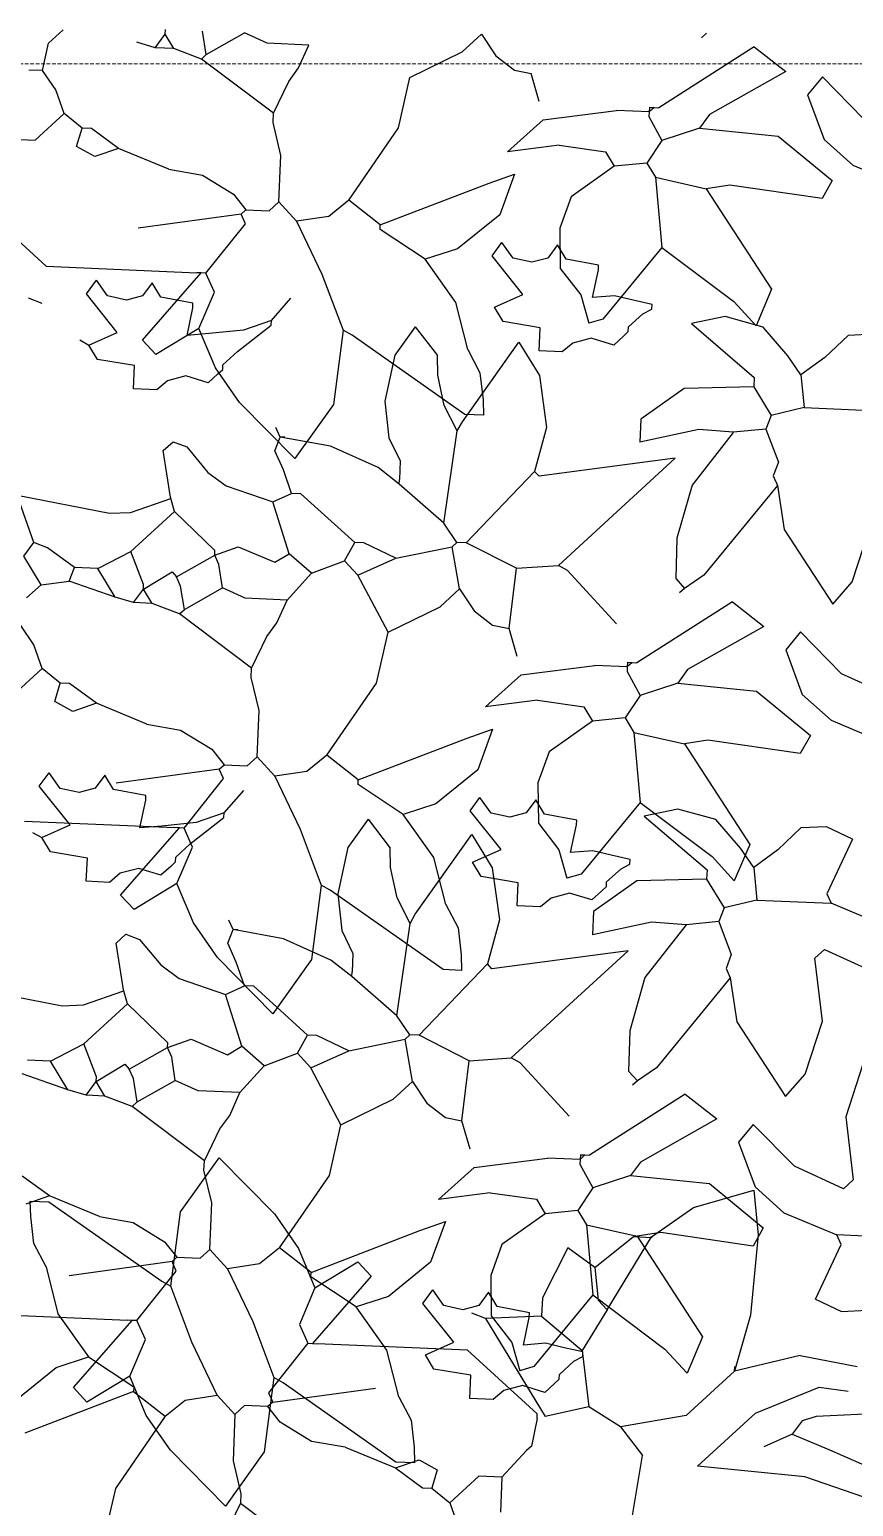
# Model space of a CAD drawing. Header units: inches. Extents: x 2960 to 8891, y 1487 to 4457.
# Drawn here: x 7850.9 to 7907.5, y 3444.9 to 3546.4 of the extents above; entities that cross this region are included whole.
import ezdxf

# ---------------------------------------------------------------- set-up
doc = ezdxf.new("R2010")
doc.units = ezdxf.units.IN
doc.header["$MEASUREMENT"] = 0
doc.linetypes.add('HIDDEN', pattern=[0.375, 0.25, -0.125])
doc.layers.add('A-FLOR-FTPT', color=6, linetype='HIDDEN', lineweight=13)
doc.layers.add('VERDE_siepe', color=96, linetype='Continuous')

msp = doc.modelspace()

# ---------------------------------------------------------------- linework, layer by layer
at = {"layer": 'A-FLOR-FTPT'}
msp.add_line((8103.19, 3544.08), (7807.32, 3544.08), dxfattribs=at)
at = {"layer": 'VERDE_siepe'}
for p, q in [((7852.2, 3545.5), (7853.19, 3546.41)), ((7859.53, 3545.18), (7858.27, 3545.55)), ((7859.53, 3545.18), (7860.21, 3546.11)), ((7860.21, 3546.11), (7860.23, 3546.43)), ((7860.81, 3545.12), (7860.21, 3546.11)), ((7863.03, 3544.71), (7862.78, 3546.32)), ((7863.03, 3544.71), (7865.65, 3546.19)), ((7867.22, 3545.48), (7865.65, 3546.19)), ((7880.62, 3544.9), (7881.95, 3546.12)), ((7881.95, 3546.12), (7882.94, 3544.61)), ((7897.4, 3546.17), (7897.07, 3545.86)), ((7851.79, 3543.6), (7852.2, 3545.5)), ((7860.81, 3545.12), (7859.53, 3545.18)), ((7862.7, 3544.4), (7860.81, 3545.12)), ((7862.7, 3544.4), (7863.03, 3544.71)), ((7870.09, 3545.36), (7867.22, 3545.48)), ((7869.38, 3543.79), (7870.09, 3545.36)), ((7877.02, 3543.14), (7880.62, 3544.9)), ((7882.94, 3544.61), (7884.22, 3543.64)), ((7900.69, 3545.24), (7894.12, 3541.05)), ((7900.69, 3545.24), (7902.86, 3543.55)), ((7851.79, 3543.6), (7850.84, 3543.64)), ((7852.7, 3542.28), (7851.79, 3543.6)), ((7867.65, 3540.67), (7862.7, 3544.4)), ((7868.7, 3542.86), (7869.38, 3543.79)), ((7884.22, 3543.64), (7885.35, 3543.41)), ((7902.86, 3543.55), (7897.61, 3540.58)), ((7867.65, 3540.67), (7868.7, 3542.86)), ((7876.23, 3539.66), (7877.02, 3543.14)), ((7885.9, 3541.47), (7885.35, 3543.41)), ((7905.37, 3543.17), (7904.35, 3541.94)), ((7908.19, 3540.29), (7905.37, 3543.17)), ((7853.26, 3540.66), (7852.7, 3542.28)), ((7904.35, 3541.94), (7905.49, 3538.87)), ((7851.27, 3538.83), (7853.26, 3540.66)), ((7854.5, 3539.65), (7853.26, 3540.66)), ((7867.62, 3540.03), (7867.65, 3540.67)), ((7886.18, 3540.21), (7891.23, 3540.86)), ((7893.47, 3540.76), (7891.23, 3540.86)), ((7893.47, 3540.76), (7893.45, 3540.44)), ((7893.45, 3540.44), (7894.34, 3538.8)), ((7893.48, 3541.08), (7893.47, 3540.76)), ((7893.8, 3541.07), (7893.47, 3540.76)), ((7893.48, 3541.08), (7893.8, 3541.07)), ((7893.8, 3541.07), (7894.12, 3541.05)), ((7897.61, 3540.58), (7896.93, 3539.65)), ((7854.12, 3538.38), (7854.5, 3539.65)), ((7855.14, 3539.62), (7854.5, 3539.65)), ((7856.99, 3538.26), (7855.14, 3539.62)), ((7868.16, 3537.77), (7867.62, 3540.03)), ((7872.82, 3534.69), (7876.23, 3539.66)), ((7883.74, 3538.01), (7886.18, 3540.21)), ((7896.93, 3539.65), (7894.34, 3538.8)), ((7896.93, 3539.65), (7902.34, 3539.09)), ((7849.67, 3538.9), (7851.27, 3538.83)), ((7887.29, 3538.47), (7883.74, 3538.01)), ((7887.29, 3538.47), (7890.47, 3538.01)), ((7894.34, 3538.8), (7893.31, 3537.25)), ((7902.34, 3539.09), (7906.05, 3536.06)), ((7905.49, 3538.87), (7907.46, 3537.1)), ((7855.37, 3537.69), (7854.12, 3538.38)), ((7856.99, 3538.26), (7855.37, 3537.69)), ((7860.45, 3536.83), (7856.99, 3538.26)), ((7868.02, 3534.58), (7868.16, 3537.77)), ((7890.47, 3538.01), (7891.07, 3537.03)), ((7860.45, 3536.83), (7862.77, 3536.42)), ((7862.77, 3536.42), (7864.91, 3535.1)), ((7882.46, 3535.87), (7884.22, 3536.49)), ((7884.22, 3536.49), (7883.2, 3533.69)), ((7891.07, 3537.03), (7888.1, 3534.92)), ((7893.31, 3537.25), (7891.07, 3537.03)), ((7893.31, 3537.25), (7893.91, 3536.27)), ((7907.46, 3537.1), (7911.11, 3535.57)), ((7874.98, 3533), (7882.46, 3535.87)), ((7893.91, 3536.27), (7897.39, 3535.48)), ((7893.91, 3536.27), (7894.34, 3531.45)), ((7899, 3535.72), (7897.39, 3535.48)), ((7897.39, 3535.48), (7901.88, 3528.57)), ((7905.35, 3534.81), (7899, 3535.72)), ((7906.05, 3536.06), (7905.35, 3534.81)), ((7847.24, 3534.53), (7852.04, 3530.16)), ((7864.91, 3535.1), (7865.76, 3534.04)), ((7867.35, 3533.97), (7868.02, 3534.58)), ((7869.24, 3533.25), (7868.02, 3534.58)), ((7872.82, 3534.69), (7871.45, 3533.58)), ((7874.98, 3533), (7872.82, 3534.69)), ((7888.1, 3534.92), (7887.32, 3532.78)), ((7865.43, 3533.74), (7858.35, 3532.77)), ((7865.43, 3533.74), (7865.76, 3534.04)), ((7865.72, 3533.08), (7865.43, 3533.74)), ((7865.76, 3534.04), (7867.35, 3533.97)), ((7871.45, 3533.58), (7869.24, 3533.25)), ((7883.2, 3533.69), (7880.3, 3531.35)), ((7863.01, 3529.69), (7865.72, 3533.08)), ((7869.24, 3533.25), (7870.98, 3529.61)), ((7874.97, 3532.68), (7874.98, 3533)), ((7878.08, 3530.63), (7874.97, 3532.68)), ((7887.32, 3532.78), (7887.35, 3530.01)), ((7880.3, 3531.35), (7878.08, 3530.63)), ((7882.67, 3530.86), (7883.35, 3531.79)), ((7884.11, 3530.71), (7883.35, 3531.79)), ((7887.17, 3531.62), (7886.51, 3530.72)), ((7887.77, 3530.64), (7887.17, 3531.62)), ((7894.34, 3531.45), (7890.29, 3526.52)), ((7894.34, 3531.45), (7899.29, 3527.72)), ((7880.18, 3527.66), (7878.08, 3530.63)), ((7884.79, 3528.21), (7882.67, 3530.86)), ((7885.41, 3530.43), (7884.11, 3530.71)), ((7886.51, 3530.72), (7885.41, 3530.43)), ((7889.99, 3530.22), (7887.77, 3530.64)), ((7852.04, 3530.16), (7862.38, 3529.71)), ((7858.66, 3525.08), (7862.69, 3529.7)), ((7862.69, 3529.7), (7862.38, 3529.71)), ((7863.01, 3529.69), (7862.69, 3529.7)), ((7863.6, 3528.38), (7863.01, 3529.69)), ((7870.98, 3529.61), (7872.43, 3525.76)), ((7887.35, 3530.01), (7888.76, 3528.18)), ((7889.57, 3528), (7889.98, 3529.9)), ((7889.98, 3529.9), (7889.99, 3530.22)), ((7854.8, 3528.26), (7855.48, 3529.19)), ((7856.92, 3525.61), (7854.8, 3528.26)), ((7856.24, 3528.11), (7855.48, 3529.19)), ((7859.31, 3529.02), (7858.64, 3528.12)), ((7859.9, 3528.04), (7859.31, 3529.02)), ((7862.53, 3525.87), (7863.6, 3528.38)), ((7901.88, 3528.57), (7900.82, 3526.06)), ((7850.79, 3527.98), (7851.74, 3527.62)), ((7857.54, 3527.83), (7856.24, 3528.11)), ((7858.64, 3528.12), (7857.54, 3527.83)), ((7862.12, 3527.62), (7859.9, 3528.04)), ((7861.71, 3525.4), (7862.11, 3527.3)), ((7862.11, 3527.3), (7862.12, 3527.62)), ((7867.51, 3526.43), (7868.85, 3527.97)), ((7881, 3524.43), (7880.18, 3527.66)), ((7882.83, 3527.34), (7884.79, 3528.21)), ((7883.43, 3526.35), (7882.83, 3527.34)), ((7888.76, 3528.18), (7889.32, 3526.24)), ((7891.09, 3528.12), (7889.57, 3528)), ((7892.36, 3527.82), (7891.09, 3528.12)), ((7893.66, 3527.53), (7892.36, 3527.82)), ((7893.64, 3527.21), (7893.66, 3527.53)), ((7899.29, 3527.72), (7900.82, 3526.06)), ((7867.51, 3526.43), (7865.59, 3525.76)), ((7867.49, 3526.11), (7867.51, 3526.43)), ((7885.97, 3525.92), (7883.43, 3526.35)), ((7890.29, 3526.52), (7889.32, 3526.24)), ((7892.04, 3525.98), (7893.04, 3526.89)), ((7893.04, 3526.89), (7893.64, 3527.21)), ((7898.68, 3526.69), (7896.37, 3526.21)), ((7901.29, 3525.96), (7898.68, 3526.69)), ((7854.97, 3524.74), (7856.92, 3525.61)), ((7862.53, 3525.87), (7859.57, 3524.08)), ((7863.23, 3525.52), (7861.71, 3525.4)), ((7863.66, 3523.16), (7862.53, 3525.87)), ((7865.59, 3525.76), (7863.23, 3525.52)), ((7865.17, 3524.29), (7867.49, 3526.11)), ((7872.43, 3525.76), (7871.77, 3520.65)), ((7873.05, 3525.41), (7872.43, 3525.76)), ((7880.81, 3519.96), (7873.05, 3525.41)), ((7877.39, 3526), (7875.99, 3524.05)), ((7877.39, 3526), (7878.91, 3524.01)), ((7885.9, 3524.33), (7885.97, 3525.92)), ((7889.49, 3525.22), (7888.22, 3524.87)), ((7891.03, 3524.74), (7889.49, 3525.22)), ((7891.7, 3525.35), (7891.03, 3524.74)), ((7891.7, 3525.35), (7892.03, 3525.66)), ((7892.03, 3525.66), (7892.04, 3525.98)), ((7896.37, 3526.21), (7900.68, 3522.51)), ((7902.99, 3524), (7901.29, 3525.96)), ((7907.13, 3525.4), (7905.54, 3523.89)), ((7908.9, 3525.48), (7907.13, 3525.4)), ((7854.34, 3525.09), (7854.97, 3524.74)), ((7855.56, 3523.75), (7854.97, 3524.74)), ((7859.57, 3524.08), (7858.66, 3525.08)), ((7864.18, 3523.38), (7865.17, 3524.29)), ((7880.63, 3519.46), (7884.52, 3524.94)), ((7881, 3524.43), (7881.84, 3522.83)), ((7884.52, 3524.94), (7885.92, 3522.64)), ((7887.49, 3524.26), (7885.9, 3524.33)), ((7888.22, 3524.87), (7887.49, 3524.26)), ((7858.1, 3523.32), (7855.56, 3523.75)), ((7858.03, 3521.73), (7858.1, 3523.32)), ((7864.16, 3523.06), (7864.18, 3523.38)), ((7875.99, 3524.05), (7875.31, 3520.88)), ((7878.94, 3522.66), (7878.91, 3524.01)), ((7903.89, 3522.69), (7902.99, 3524)), ((7905.54, 3523.89), (7903.89, 3522.69)), ((7860.36, 3522.27), (7859.63, 3521.66)), ((7861.63, 3522.62), (7860.36, 3522.27)), ((7863.16, 3522.14), (7861.63, 3522.62)), ((7863.83, 3522.75), (7863.16, 3522.14)), ((7865.31, 3520.78), (7863.66, 3523.16)), ((7863.83, 3522.75), (7864.16, 3523.06)), ((7879.39, 3520.58), (7878.94, 3522.66)), ((7881.84, 3522.83), (7882.05, 3520.97)), ((7885.92, 3522.64), (7886.42, 3519.08)), ((7900.68, 3522.51), (7900.66, 3521.87)), ((7903.89, 3522.69), (7904.11, 3520.44)), ((7859.63, 3521.66), (7858.03, 3521.73)), ((7895.86, 3521.76), (7892.89, 3519.65)), ((7900.66, 3521.87), (7895.86, 3521.76)), ((7900.66, 3521.87), (7901.85, 3519.9)), ((7869.11, 3516.93), (7865.31, 3520.78)), ((7871.77, 3520.65), (7869.11, 3516.93)), ((7875.31, 3520.88), (7875.58, 3518.35)), ((7880.28, 3518.84), (7879.39, 3520.58)), ((7882.05, 3520.97), (7882.08, 3519.91)), ((7904.11, 3520.44), (7901.85, 3519.9)), ((7904.11, 3520.44), (7909.21, 3520.22)), ((7880.28, 3518.84), (7880.63, 3519.46)), ((7882.08, 3519.91), (7880.81, 3519.96)), ((7892.89, 3519.65), (7892.82, 3518.06)), ((7901.85, 3519.9), (7901.49, 3518.96)), ((7860.08, 3517.48), (7860.75, 3518.09)), ((7860.75, 3518.09), (7861.69, 3517.73)), ((7867.75, 3517.47), (7868.11, 3518.41)), ((7868.11, 3518.41), (7867.82, 3519.06)), ((7868.43, 3518.4), (7868.11, 3518.41)), ((7871.57, 3517.78), (7868.11, 3518.41)), ((7875.58, 3518.35), (7876.35, 3516.77)), ((7879.36, 3512.49), (7880.28, 3518.84)), ((7886.42, 3519.08), (7885.59, 3516.05)), ((7896.87, 3518.93), (7892.82, 3518.06)), ((7899.24, 3518.73), (7896.41, 3515.1)), ((7899.24, 3518.74), (7896.87, 3518.93)), ((7901.49, 3518.96), (7899.24, 3518.74)), ((7901.49, 3518.96), (7902.35, 3516.68)), ((7860.58, 3514.27), (7860.08, 3517.48)), ((7861.69, 3517.73), (7863.14, 3515.97)), ((7868.34, 3516.16), (7867.75, 3517.47)), ((7874.84, 3516.32), (7871.57, 3517.78)), ((7868.9, 3514.54), (7868.34, 3516.16)), ((7876.28, 3515.18), (7874.84, 3516.32)), ((7876.35, 3516.77), (7876.3, 3515.5)), ((7895.26, 3516.95), (7885.9, 3515.72)), ((7887.23, 3509.59), (7895.26, 3516.95)), ((7902.35, 3516.68), (7901.99, 3515.74)), ((7863.14, 3515.97), (7864.41, 3515.06)), ((7864.41, 3515.06), (7867.6, 3513.96)), ((7876.28, 3515.18), (7876.3, 3515.5)), ((7879.36, 3512.49), (7876.28, 3515.18)), ((7880.9, 3511.14), (7885.59, 3516.05)), ((7885.9, 3515.72), (7885.59, 3516.05)), ((7896.41, 3515.1), (7895.37, 3511.46)), ((7902.28, 3515.09), (7897.21, 3508.91)), ((7901.99, 3515.74), (7902.28, 3515.09)), ((7902.28, 3515.09), (7902.73, 3512.06)), ((7850.04, 3514.41), (7856.38, 3513.17)), ((7851.18, 3511.16), (7850.04, 3514.41)), ((7857.83, 3513.23), (7860.6, 3514.19)), ((7860.86, 3513.3), (7860.58, 3514.27)), ((7867.6, 3513.96), (7868.9, 3514.54)), ((7869.54, 3514.51), (7868.9, 3514.54)), ((7873.23, 3511.16), (7869.54, 3514.51)), ((7856.38, 3513.17), (7857.83, 3513.23)), ((7857.86, 3510.55), (7860.86, 3513.3)), ((7863.62, 3510.62), (7860.86, 3513.3)), ((7868.72, 3510.39), (7867.6, 3513.96)), ((7880.26, 3511.17), (7879.36, 3512.49)), ((7902.73, 3512.06), (7906.08, 3506.93)), ((7907.42, 3508.47), (7908.61, 3512.11)), ((7850.5, 3510.23), (7851.18, 3511.16)), ((7852.12, 3510.8), (7851.18, 3511.16)), ((7872.54, 3509.91), (7873.23, 3511.16)), ((7873.87, 3511.13), (7873.23, 3511.16)), ((7876.06, 3510.08), (7873.87, 3511.13)), ((7879.93, 3510.87), (7880.26, 3511.17)), ((7880.9, 3511.14), (7880.26, 3511.17)), ((7884.34, 3509.39), (7880.9, 3511.14)), ((7895.37, 3511.46), (7895.29, 3508.68)), ((7851.69, 3508.26), (7850.5, 3510.23)), ((7853.98, 3509.44), (7852.12, 3510.8)), ((7855.57, 3509.37), (7857.86, 3510.55)), ((7858.72, 3508.27), (7857.86, 3510.55)), ((7860.98, 3508.81), (7863.61, 3510.3)), ((7863.61, 3510.3), (7865.23, 3510.87)), ((7863.61, 3510.3), (7863.62, 3510.62)), ((7863.9, 3509.65), (7863.61, 3510.3)), ((7865.23, 3510.87), (7867.74, 3509.8)), ((7867.74, 3509.8), (7868.72, 3510.39)), ((7870.26, 3509.05), (7868.72, 3510.39)), ((7873.45, 3508.91), (7876.06, 3510.08)), ((7876.06, 3510.08), (7879.93, 3510.87)), ((7880.44, 3507.97), (7879.93, 3510.87)), ((7853.62, 3508.5), (7853.98, 3509.44)), ((7855.57, 3509.37), (7853.98, 3509.44)), ((7856.77, 3507.4), (7855.57, 3509.37)), ((7858.71, 3507.96), (7860.68, 3509.15)), ((7860.68, 3509.15), (7860.98, 3508.81)), ((7864.15, 3508.04), (7863.9, 3509.65)), ((7868.58, 3507.21), (7870.26, 3509.05)), ((7870.26, 3509.05), (7872.54, 3509.91)), ((7873.45, 3508.91), (7872.54, 3509.91)), ((7883.84, 3505.26), (7884.34, 3509.39)), ((7884.34, 3509.39), (7887.23, 3509.59)), ((7887.85, 3509.24), (7887.23, 3509.59)), ((7891.21, 3505.58), (7887.85, 3509.24)), ((7850.69, 3507.35), (7851.69, 3508.26)), ((7851.69, 3508.26), (7853.62, 3508.5)), ((7856.77, 3507.4), (7853.62, 3508.5)), ((7858.03, 3507.03), (7858.71, 3507.96)), ((7858.71, 3507.96), (7858.72, 3508.27)), ((7859.31, 3506.97), (7858.71, 3507.96)), ((7861.27, 3508.16), (7860.98, 3508.81)), ((7861.53, 3506.55), (7861.27, 3508.16)), ((7861.53, 3506.55), (7864.15, 3508.04)), ((7865.71, 3507.33), (7864.15, 3508.04)), ((7875.52, 3504.99), (7873.45, 3508.91)), ((7879.11, 3506.75), (7880.44, 3507.97)), ((7880.44, 3507.97), (7881.43, 3506.46)), ((7895.29, 3508.68), (7895.9, 3508.01)), ((7895.9, 3508.01), (7895.56, 3507.71)), ((7897.21, 3508.91), (7895.9, 3508.01)), ((7906.08, 3506.93), (7907.42, 3508.47)), ((7858.03, 3507.03), (7856.77, 3507.4)), ((7859.31, 3506.97), (7858.03, 3507.03)), ((7861.19, 3506.25), (7859.31, 3506.97)), ((7868.58, 3507.21), (7865.71, 3507.33)), ((7867.88, 3505.64), (7868.58, 3507.21)), ((7899.19, 3507.09), (7892.62, 3502.9)), ((7899.19, 3507.09), (7901.35, 3505.39)), ((7861.19, 3506.25), (7861.53, 3506.55)), ((7866.14, 3502.52), (7861.19, 3506.25)), ((7875.52, 3504.99), (7879.11, 3506.75)), ((7881.43, 3506.46), (7882.71, 3505.48)), ((7851.19, 3504.13), (7850.29, 3505.45)), ((7867.2, 3504.71), (7867.88, 3505.64)), ((7874.73, 3501.5), (7875.52, 3504.99)), ((7882.71, 3505.48), (7883.84, 3505.26)), ((7884.4, 3503.32), (7883.84, 3505.26)), ((7901.35, 3505.39), (7896.11, 3502.43)), ((7903.86, 3505.02), (7902.85, 3503.78)), ((7906.69, 3502.14), (7903.86, 3505.02)), ((7851.76, 3502.5), (7851.19, 3504.13)), ((7866.14, 3502.52), (7867.2, 3504.71)), ((7891.98, 3502.93), (7891.96, 3502.61)), ((7892.3, 3502.91), (7891.96, 3502.61)), ((7891.98, 3502.93), (7892.3, 3502.91)), ((7892.3, 3502.91), (7892.62, 3502.9)), ((7902.85, 3503.78), (7903.98, 3500.72)), ((7849.76, 3500.67), (7851.76, 3502.5)), ((7852.99, 3501.49), (7851.76, 3502.5)), ((7866.12, 3501.88), (7866.14, 3502.52)), ((7866.66, 3499.62), (7866.12, 3501.88)), ((7882.23, 3499.86), (7884.68, 3502.06)), ((7884.68, 3502.06), (7889.73, 3502.7)), ((7891.96, 3502.61), (7889.73, 3502.7)), ((7891.96, 3502.61), (7891.95, 3502.29)), ((7891.95, 3502.29), (7892.84, 3500.65)), ((7896.11, 3502.43), (7895.43, 3501.5)), ((7910.06, 3500.59), (7906.69, 3502.14)), ((7852.62, 3500.23), (7852.99, 3501.49)), ((7853.63, 3501.46), (7852.99, 3501.49)), ((7855.49, 3500.11), (7853.63, 3501.46)), ((7871.32, 3496.54), (7874.73, 3501.5)), ((7895.43, 3501.5), (7892.84, 3500.65)), ((7895.43, 3501.5), (7900.84, 3500.94)), ((7900.84, 3500.94), (7904.54, 3497.9)), ((7853.87, 3499.54), (7852.62, 3500.23)), ((7855.49, 3500.11), (7853.87, 3499.54)), ((7858.94, 3498.68), (7855.49, 3500.11)), ((7885.79, 3500.32), (7882.23, 3499.86)), ((7885.79, 3500.32), (7888.97, 3499.86)), ((7888.97, 3499.86), (7889.56, 3498.88)), ((7892.84, 3500.65), (7891.81, 3499.1)), ((7903.98, 3500.72), (7905.96, 3498.94)), ((7866.52, 3496.43), (7866.66, 3499.62)), ((7889.56, 3498.88), (7886.6, 3496.77)), ((7891.81, 3499.1), (7889.56, 3498.88)), ((7891.81, 3499.1), (7892.41, 3498.11)), ((7905.96, 3498.94), (7909.6, 3497.42)), ((7858.94, 3498.68), (7861.26, 3498.27)), ((7861.26, 3498.27), (7863.41, 3496.95)), ((7880.96, 3497.72), (7882.71, 3498.33)), ((7882.71, 3498.33), (7881.69, 3495.53)), ((7892.41, 3498.11), (7895.89, 3497.32)), ((7892.41, 3498.11), (7892.84, 3493.3)), ((7904.54, 3497.9), (7903.85, 3496.66)), ((7863.41, 3496.95), (7864.26, 3495.89)), ((7873.48, 3494.85), (7880.96, 3497.72)), ((7897.5, 3497.57), (7895.89, 3497.32)), ((7895.89, 3497.32), (7900.38, 3490.41)), ((7903.85, 3496.66), (7897.5, 3497.57)), ((7863.92, 3495.58), (7864.26, 3495.89)), ((7864.26, 3495.89), (7865.85, 3495.82)), ((7865.85, 3495.82), (7866.52, 3496.43)), ((7867.74, 3495.1), (7866.52, 3496.43)), ((7871.32, 3496.54), (7869.95, 3495.43)), ((7873.48, 3494.85), (7871.32, 3496.54)), ((7886.6, 3496.77), (7885.82, 3494.63)), ((7851.56, 3494.41), (7852.24, 3495.33)), ((7853, 3494.26), (7852.24, 3495.33)), ((7856.07, 3495.17), (7855.4, 3494.27)), ((7856.66, 3494.18), (7856.07, 3495.17)), ((7863.92, 3495.58), (7856.85, 3494.61)), ((7861.51, 3491.53), (7864.21, 3494.93)), ((7864.21, 3494.93), (7863.92, 3495.58)), ((7869.95, 3495.43), (7867.74, 3495.1)), ((7867.74, 3495.1), (7869.48, 3491.45)), ((7873.47, 3494.53), (7873.48, 3494.85)), ((7881.69, 3495.53), (7878.8, 3493.2)), ((7853.68, 3491.76), (7851.56, 3494.41)), ((7854.3, 3493.97), (7853, 3494.26)), ((7855.4, 3494.27), (7854.3, 3493.97)), ((7858.88, 3493.77), (7856.66, 3494.18)), ((7858.87, 3493.45), (7858.88, 3493.77)), ((7864.26, 3492.57), (7865.61, 3494.11)), ((7876.57, 3492.47), (7873.47, 3494.53)), ((7885.82, 3494.63), (7885.85, 3491.86)), ((7858.47, 3491.55), (7858.87, 3493.45)), ((7878.8, 3493.2), (7876.57, 3492.47)), ((7881.16, 3492.71), (7881.84, 3493.64)), ((7883.29, 3490.06), (7881.16, 3492.71)), ((7882.61, 3492.56), (7881.84, 3493.64)), ((7885.67, 3493.47), (7885.01, 3492.57)), ((7886.27, 3492.49), (7885.67, 3493.47)), ((7892.84, 3493.3), (7888.79, 3488.36)), ((7892.84, 3493.3), (7897.79, 3489.57)), ((7895.43, 3492.84), (7893.13, 3492.36)), ((7898.04, 3492.11), (7895.43, 3492.84)), ((7850.54, 3492.01), (7860.87, 3491.56)), ((7851.73, 3490.88), (7853.68, 3491.76)), ((7862.34, 3491.91), (7859.99, 3491.66)), ((7861.93, 3490.44), (7864.25, 3492.25)), ((7864.26, 3492.57), (7862.34, 3491.91)), ((7864.25, 3492.25), (7864.26, 3492.57)), ((7874.15, 3492.14), (7872.75, 3490.19)), ((7874.15, 3492.14), (7875.66, 3490.16)), ((7878.68, 3489.51), (7876.57, 3492.47)), ((7883.9, 3492.28), (7882.61, 3492.56)), ((7885.01, 3492.57), (7883.9, 3492.28)), ((7885.85, 3491.86), (7887.26, 3490.03)), ((7888.49, 3492.07), (7886.27, 3492.49)), ((7888.07, 3489.85), (7888.47, 3491.75)), ((7888.47, 3491.75), (7888.49, 3492.07)), ((7893.13, 3492.36), (7897.44, 3488.65)), ((7899.75, 3490.15), (7898.04, 3492.11)), ((7851.1, 3491.23), (7851.73, 3490.88)), ((7852.32, 3489.9), (7851.73, 3490.88)), ((7857.15, 3486.93), (7861.19, 3491.55)), ((7859.99, 3491.66), (7858.47, 3491.55)), ((7861.19, 3491.55), (7860.87, 3491.56)), ((7861.51, 3491.53), (7861.19, 3491.55)), ((7862.09, 3490.23), (7861.51, 3491.53)), ((7869.48, 3491.45), (7870.93, 3487.61)), ((7877.38, 3485.61), (7881.27, 3491.08)), ((7881.27, 3491.08), (7882.68, 3488.79)), ((7903.89, 3491.54), (7902.3, 3490.04)), ((7905.66, 3491.62), (7903.89, 3491.54)), ((7907.44, 3490.77), (7905.66, 3491.62)), ((7907.44, 3490.77), (7905.68, 3487.01)), ((7854.86, 3489.47), (7852.32, 3489.9)), ((7860.94, 3489.52), (7861.93, 3490.44)), ((7861.02, 3487.72), (7862.09, 3490.23)), ((7872.75, 3490.19), (7872.07, 3487.02)), ((7875.7, 3488.81), (7875.66, 3490.16)), ((7881.33, 3489.19), (7883.29, 3490.06)), ((7887.26, 3490.03), (7887.81, 3488.09)), ((7889.59, 3489.97), (7888.07, 3489.85)), ((7890.86, 3489.66), (7889.59, 3489.97)), ((7892.15, 3489.38), (7890.86, 3489.66)), ((7900.38, 3490.41), (7899.31, 3487.9)), ((7900.65, 3488.83), (7899.75, 3490.15)), ((7902.3, 3490.04), (7900.65, 3488.83)), ((7854.79, 3487.87), (7854.86, 3489.47)), ((7858.39, 3488.76), (7857.11, 3488.42)), ((7859.92, 3488.29), (7858.39, 3488.76)), ((7860.59, 3488.9), (7859.92, 3488.29)), ((7860.59, 3488.9), (7860.92, 3489.2)), ((7860.92, 3489.2), (7860.94, 3489.52)), ((7876.15, 3486.73), (7875.7, 3488.81)), ((7879.5, 3486.27), (7878.68, 3489.51)), ((7881.93, 3488.2), (7881.33, 3489.19)), ((7882.68, 3488.79), (7883.18, 3485.22)), ((7890.54, 3487.83), (7891.54, 3488.74)), ((7891.54, 3488.74), (7892.14, 3489.06)), ((7892.14, 3489.06), (7892.15, 3489.38)), ((7897.44, 3488.65), (7897.41, 3488.01)), ((7897.79, 3489.57), (7899.31, 3487.9)), ((7900.65, 3488.83), (7900.87, 3486.58)), ((7856.39, 3487.8), (7854.79, 3487.87)), ((7857.11, 3488.42), (7856.39, 3487.8)), ((7861.02, 3487.72), (7858.07, 3485.93)), ((7862.15, 3485.01), (7861.02, 3487.72)), ((7884.46, 3487.77), (7881.93, 3488.2)), ((7884.39, 3486.18), (7884.46, 3487.77)), ((7888.79, 3488.36), (7887.81, 3488.09)), ((7892.62, 3487.9), (7889.65, 3485.79)), ((7890.53, 3487.51), (7890.54, 3487.83)), ((7897.41, 3488.01), (7892.62, 3487.9)), ((7897.41, 3488.01), (7898.61, 3486.04)), ((7858.07, 3485.93), (7857.15, 3486.93)), ((7870.93, 3487.61), (7870.26, 3482.5)), ((7871.55, 3487.26), (7870.93, 3487.61)), ((7879.3, 3481.81), (7871.55, 3487.26)), ((7872.07, 3487.02), (7872.34, 3484.49)), ((7877.04, 3484.98), (7876.15, 3486.73)), ((7886.72, 3486.72), (7885.99, 3486.11)), ((7887.99, 3487.06), (7886.72, 3486.72)), ((7889.53, 3486.59), (7887.99, 3487.06)), ((7890.19, 3487.2), (7889.53, 3486.59)), ((7890.19, 3487.2), (7890.53, 3487.51)), ((7905.68, 3487.01), (7905.97, 3486.36)), ((7877.04, 3484.98), (7877.38, 3485.61)), ((7879.5, 3486.27), (7880.34, 3484.68)), ((7885.99, 3486.11), (7884.39, 3486.18)), ((7889.65, 3485.79), (7889.58, 3484.2)), ((7898.61, 3486.04), (7898.25, 3485.1)), ((7900.87, 3486.58), (7898.61, 3486.04)), ((7900.87, 3486.58), (7905.97, 3486.36)), ((7909.62, 3484.84), (7905.97, 3486.36)), ((7863.81, 3482.63), (7862.15, 3485.01)), ((7864.87, 3484.56), (7864.58, 3485.21)), ((7876.12, 3478.63), (7877.04, 3484.98)), ((7880.34, 3484.68), (7880.55, 3482.82)), ((7883.18, 3485.22), (7882.35, 3482.2)), ((7893.63, 3485.07), (7889.58, 3484.2)), ((7896, 3484.88), (7893.17, 3481.25)), ((7896, 3484.88), (7893.63, 3485.07)), ((7898.25, 3485.1), (7896, 3484.88)), ((7898.25, 3485.1), (7899.11, 3482.83)), ((7856.84, 3483.63), (7857.51, 3484.24)), ((7857.34, 3480.41), (7856.84, 3483.63)), ((7857.51, 3484.24), (7858.45, 3483.88)), ((7858.45, 3483.88), (7859.9, 3482.12)), ((7864.51, 3483.61), (7864.87, 3484.56)), ((7865.09, 3482.31), (7864.51, 3483.61)), ((7865.19, 3484.54), (7864.87, 3484.56)), ((7868.33, 3483.92), (7864.87, 3484.56)), ((7871.6, 3482.46), (7868.33, 3483.92)), ((7872.34, 3484.49), (7873.11, 3482.92)), ((7867.6, 3478.77), (7863.81, 3482.63)), ((7873.11, 3482.92), (7873.06, 3481.64)), ((7880.55, 3482.82), (7880.58, 3481.75)), ((7892.02, 3483.1), (7882.65, 3481.86)), ((7883.98, 3475.73), (7892.02, 3483.1)), ((7899.11, 3482.83), (7898.75, 3481.88)), ((7905.51, 3483.19), (7904.85, 3482.58)), ((7905.37, 3478.26), (7904.85, 3482.58)), ((7905.51, 3483.19), (7908.89, 3481.64)), ((7859.9, 3482.12), (7861.17, 3481.2)), ((7865.66, 3480.69), (7865.09, 3482.31)), ((7870.26, 3482.5), (7867.6, 3478.77)), ((7873.04, 3481.32), (7871.6, 3482.46)), ((7873.04, 3481.32), (7873.06, 3481.64)), ((7877.66, 3477.29), (7882.35, 3482.2)), ((7880.58, 3481.75), (7879.3, 3481.81)), ((7882.65, 3481.86), (7882.35, 3482.2)), ((7898.75, 3481.88), (7899.04, 3481.23)), ((7846.8, 3480.55), (7853.14, 3479.31)), ((7861.17, 3481.2), (7864.36, 3480.1)), ((7864.36, 3480.1), (7865.66, 3480.69)), ((7866.3, 3480.66), (7865.66, 3480.69)), ((7869.99, 3477.3), (7866.3, 3480.66)), ((7876.12, 3478.63), (7873.04, 3481.32)), ((7893.17, 3481.25), (7892.13, 3477.6)), ((7899.04, 3481.23), (7893.97, 3475.06)), ((7899.04, 3481.23), (7899.49, 3478.21)), ((7854.59, 3479.37), (7857.36, 3480.34)), ((7857.62, 3479.44), (7857.34, 3480.41)), ((7865.48, 3476.54), (7864.36, 3480.1)), ((7853.14, 3479.31), (7854.59, 3479.37)), ((7854.62, 3476.69), (7857.62, 3479.44)), ((7860.38, 3476.76), (7857.62, 3479.44)), ((7877.02, 3477.31), (7876.12, 3478.63)), ((7892.13, 3477.6), (7892.05, 3474.82)), ((7899.49, 3478.21), (7902.84, 3473.07)), ((7904.18, 3474.61), (7905.37, 3478.26)), ((7852.33, 3475.51), (7854.62, 3476.69)), ((7855.48, 3474.42), (7854.62, 3476.69)), ((7860.36, 3476.44), (7861.99, 3477.01)), ((7860.36, 3476.44), (7860.38, 3476.76)), ((7861.99, 3477.01), (7864.5, 3475.94)), ((7864.5, 3475.94), (7865.48, 3476.54)), ((7867.02, 3475.19), (7865.48, 3476.54)), ((7869.3, 3476.05), (7869.99, 3477.3)), ((7870.63, 3477.27), (7869.99, 3477.3)), ((7872.82, 3476.22), (7870.63, 3477.27)), ((7872.82, 3476.22), (7876.69, 3477.01)), ((7876.69, 3477.01), (7877.02, 3477.31)), ((7877.2, 3474.11), (7876.69, 3477.01)), ((7877.66, 3477.29), (7877.02, 3477.31)), ((7881.1, 3475.54), (7877.66, 3477.29)), ((7852.33, 3475.51), (7850.74, 3475.58)), ((7853.53, 3473.54), (7852.33, 3475.51)), ((7857.74, 3474.96), (7860.36, 3476.44)), ((7860.66, 3475.79), (7860.36, 3476.44)), ((7860.9, 3474.18), (7860.66, 3475.79)), ((7867.02, 3475.19), (7869.3, 3476.05)), ((7870.21, 3475.05), (7869.3, 3476.05)), ((7870.21, 3475.05), (7872.82, 3476.22)), ((7880.6, 3471.41), (7881.1, 3475.54)), ((7881.1, 3475.54), (7883.98, 3475.73)), ((7884.61, 3475.39), (7883.98, 3475.73)), ((7853.53, 3473.54), (7850.38, 3474.64)), ((7855.47, 3474.1), (7857.44, 3475.29)), ((7857.44, 3475.29), (7857.74, 3474.96)), ((7858.03, 3474.31), (7857.74, 3474.96)), ((7865.34, 3473.35), (7867.02, 3475.19)), ((7872.28, 3471.13), (7870.21, 3475.05)), ((7887.97, 3471.72), (7884.61, 3475.39)), ((7892.05, 3474.82), (7892.66, 3474.16)), ((7893.97, 3475.06), (7892.66, 3474.16)), ((7902.84, 3473.08), (7904.18, 3474.61)), ((7908.15, 3475.31), (7906.97, 3471.67)), ((7854.79, 3473.17), (7853.53, 3473.54)), ((7854.79, 3473.17), (7855.47, 3474.1)), ((7855.47, 3474.1), (7855.48, 3474.42)), ((7856.06, 3473.11), (7855.47, 3474.1)), ((7858.28, 3472.7), (7858.03, 3474.31)), ((7858.28, 3472.7), (7860.9, 3474.18)), ((7862.47, 3473.47), (7860.9, 3474.18)), ((7865.34, 3473.35), (7862.47, 3473.47)), ((7875.87, 3472.89), (7877.2, 3474.11)), ((7877.2, 3474.11), (7878.19, 3472.61)), ((7892.66, 3474.16), (7892.32, 3473.85)), ((7856.06, 3473.11), (7854.79, 3473.17)), ((7857.95, 3472.39), (7856.06, 3473.11)), ((7857.95, 3472.39), (7858.28, 3472.7)), ((7864.64, 3471.78), (7865.34, 3473.35)), ((7872.28, 3471.13), (7875.87, 3472.89)), ((7878.19, 3472.61), (7879.47, 3471.63)), ((7895.95, 3473.23), (7889.37, 3469.04)), ((7895.95, 3473.23), (7898.11, 3471.54)), ((7862.9, 3468.66), (7857.95, 3472.39)), ((7863.96, 3470.85), (7864.64, 3471.78)), ((7879.47, 3471.63), (7880.6, 3471.41)), ((7881.16, 3469.46), (7880.6, 3471.41)), ((7898.11, 3471.54), (7892.87, 3468.57)), ((7906.97, 3471.67), (7907.49, 3467.35)), ((7862.9, 3468.66), (7863.96, 3470.85)), ((7871.49, 3467.65), (7872.28, 3471.13)), ((7900.62, 3471.16), (7899.61, 3469.93)), ((7903.45, 3468.28), (7900.62, 3471.16)), ((7899.61, 3469.93), (7900.74, 3466.86)), ((7861.26, 3465.14), (7863.92, 3468.87)), ((7862.87, 3468.02), (7862.9, 3468.66)), ((7863.92, 3468.87), (7867.71, 3465.02)), ((7881.44, 3468.2), (7886.49, 3468.85)), ((7888.72, 3468.75), (7886.49, 3468.85)), ((7888.72, 3468.75), (7888.71, 3468.43)), ((7888.71, 3468.43), (7889.6, 3466.8)), ((7888.74, 3469.07), (7888.72, 3468.75)), ((7889.05, 3469.06), (7888.72, 3468.75)), ((7888.74, 3469.07), (7889.05, 3469.06)), ((7889.05, 3469.06), (7889.37, 3469.04)), ((7892.87, 3468.57), (7892.19, 3467.64)), ((7852.25, 3466.25), (7850.39, 3467.61)), ((7863.41, 3465.76), (7862.87, 3468.02)), ((7868.07, 3462.68), (7871.49, 3467.65)), ((7878.99, 3466), (7881.44, 3468.2)), ((7892.19, 3467.64), (7889.6, 3466.8)), ((7892.19, 3467.64), (7897.6, 3467.09)), ((7906.82, 3466.74), (7903.45, 3468.28)), ((7906.82, 3466.74), (7907.49, 3467.35)), ((7882.55, 3466.46), (7878.99, 3466)), ((7882.55, 3466.46), (7885.73, 3466.01)), ((7889.6, 3466.8), (7888.57, 3465.24)), ((7896.5, 3465.45), (7900.66, 3466.65)), ((7897.6, 3467.09), (7901.3, 3464.05)), ((7900.66, 3466.65), (7900.96, 3463.57)), ((7900.74, 3466.86), (7902.72, 3465.09)), ((7852.25, 3466.25), (7850.63, 3465.68)), ((7850.94, 3465.89), (7852.22, 3465.84)), ((7850.97, 3464.82), (7850.94, 3465.89)), ((7852.22, 3465.84), (7859.97, 3460.38)), ((7855.7, 3464.82), (7852.25, 3466.25)), ((7863.28, 3462.57), (7863.41, 3465.76)), ((7885.73, 3466.01), (7886.32, 3465.02)), ((7893.62, 3463.42), (7896.5, 3465.45)), ((7851.18, 3462.97), (7850.97, 3464.82)), ((7855.7, 3464.82), (7858.02, 3464.41)), ((7858.02, 3464.41), (7860.17, 3463.09)), ((7860.6, 3460.04), (7861.26, 3465.14)), ((7867.71, 3465.02), (7869.37, 3462.64)), ((7877.71, 3463.86), (7879.47, 3464.48)), ((7879.47, 3464.48), (7878.45, 3461.68)), ((7886.32, 3465.02), (7883.35, 3462.91)), ((7888.57, 3465.24), (7886.32, 3465.02)), ((7888.57, 3465.24), (7889.17, 3464.26)), ((7902.72, 3465.09), (7906.36, 3463.56)), ((7870.24, 3460.99), (7877.71, 3463.86)), ((7889.17, 3464.26), (7892.65, 3463.47)), ((7889.17, 3464.26), (7889.59, 3459.44)), ((7889.74, 3461.32), (7892.39, 3463.45)), ((7890.57, 3458.41), (7893.62, 3463.42)), ((7892.39, 3463.45), (7893.66, 3463.39)), ((7894.26, 3463.72), (7892.65, 3463.47)), ((7892.65, 3463.47), (7897.14, 3456.56)), ((7900.61, 3462.8), (7894.26, 3463.72)), ((7900.96, 3463.57), (7900.43, 3458.05)), ((7901.3, 3464.05), (7900.61, 3462.8)), ((7906.65, 3462.91), (7906.36, 3463.56)), ((7911.47, 3463.34), (7906.36, 3463.56)), ((7852.02, 3461.37), (7851.18, 3462.97)), ((7860.17, 3463.09), (7861.01, 3462.03)), ((7862.61, 3461.96), (7863.28, 3462.57)), ((7864.5, 3461.24), (7863.28, 3462.57)), ((7868.07, 3462.68), (7866.7, 3461.57)), ((7870.24, 3460.99), (7868.07, 3462.68)), ((7869.37, 3462.64), (7870.5, 3459.93)), ((7883.35, 3462.91), (7882.58, 3460.77)), ((7887.88, 3462.68), (7886.13, 3459.24)), ((7889.74, 3461.32), (7887.88, 3462.68)), ((7904.89, 3459.15), (7906.65, 3462.91)), ((7852.02, 3461.37), (7852.84, 3458.14)), ((7860.68, 3461.73), (7853.61, 3460.76)), ((7860.68, 3461.73), (7861.01, 3462.03)), ((7860.97, 3461.07), (7860.68, 3461.73)), ((7861.01, 3462.03), (7862.61, 3461.96)), ((7866.7, 3461.57), (7864.5, 3461.24)), ((7864.5, 3461.24), (7866.24, 3457.6)), ((7870.5, 3459.93), (7873.45, 3461.71)), ((7873.45, 3461.71), (7874.37, 3460.72)), ((7878.45, 3461.68), (7875.56, 3459.34)), ((7889.74, 3461.32), (7889.96, 3459.08)), ((7858.27, 3457.68), (7860.97, 3461.07)), ((7859.97, 3460.38), (7860.6, 3460.04)), ((7870.22, 3460.67), (7870.24, 3460.99)), ((7873.33, 3458.62), (7870.22, 3460.67)), ((7874.37, 3460.72), (7870.33, 3456.1)), ((7882.58, 3460.77), (7882.61, 3458)), ((7862.04, 3456.19), (7860.6, 3460.04)), ((7870.5, 3459.93), (7869.43, 3457.41)), ((7875.56, 3459.34), (7873.33, 3458.62)), ((7877.92, 3458.85), (7878.6, 3459.78)), ((7879.36, 3458.7), (7878.6, 3459.78)), ((7882.43, 3459.62), (7881.77, 3458.71)), ((7883.03, 3458.63), (7882.43, 3459.62)), ((7889.59, 3459.44), (7885.54, 3454.51)), ((7886.13, 3459.24), (7886.07, 3457.97)), ((7889.59, 3459.44), (7894.55, 3455.71)), ((7875.44, 3455.65), (7873.33, 3458.62)), ((7880.04, 3456.2), (7877.92, 3458.85)), ((7880.66, 3458.42), (7879.36, 3458.7)), ((7881.77, 3458.71), (7880.66, 3458.42)), ((7885.25, 3458.21), (7883.03, 3458.63)), ((7885.23, 3457.89), (7885.25, 3458.21)), ((7890.57, 3458.41), (7888.85, 3455.61)), ((7889.96, 3459.08), (7890.57, 3458.41)), ((7904.89, 3459.15), (7906.68, 3458.3)), ((7906.68, 3458.3), (7908.44, 3458.38)), ((7847.29, 3458.16), (7857.63, 3457.7)), ((7852.84, 3458.14), (7854.95, 3455.17)), ((7853.91, 3453.07), (7857.95, 3457.69)), ((7857.95, 3457.69), (7857.63, 3457.7)), ((7858.27, 3457.68), (7857.95, 3457.69)), ((7858.85, 3456.37), (7858.27, 3457.68)), ((7866.24, 3457.6), (7867.68, 3453.75)), ((7869.43, 3457.41), (7870.01, 3456.11)), ((7882.23, 3457.82), (7881.29, 3458.18)), ((7886.07, 3457.97), (7882.23, 3457.82)), ((7882.23, 3457.82), (7886.32, 3451.07)), ((7882.61, 3458), (7884.02, 3456.17)), ((7884.83, 3455.99), (7885.23, 3457.89)), ((7886.07, 3457.97), (7888.85, 3455.61)), ((7900.43, 3458.05), (7899.33, 3454.19)), ((7857.78, 3453.86), (7858.85, 3456.37)), ((7863.78, 3452.55), (7862.04, 3456.19)), ((7878.09, 3455.33), (7880.04, 3456.2)), ((7884.02, 3456.17), (7884.57, 3454.23)), ((7897.14, 3456.56), (7896.07, 3454.05)), ((7852.72, 3454.44), (7854.95, 3455.17)), ((7854.95, 3455.17), (7858.06, 3453.12)), ((7870.01, 3456.11), (7867.31, 3452.71)), ((7870.01, 3456.11), (7870.33, 3456.1)), ((7870.33, 3456.1), (7870.65, 3456.08)), ((7880.99, 3455.63), (7870.65, 3456.08)), ((7876.26, 3452.42), (7875.44, 3455.65)), ((7878.68, 3454.34), (7878.09, 3455.33)), ((7885.78, 3451.27), (7880.99, 3455.63)), ((7886.35, 3456.11), (7884.83, 3455.99)), ((7887.62, 3455.81), (7886.35, 3456.11)), ((7888.91, 3455.52), (7887.62, 3455.81)), ((7888.3, 3454.88), (7888.9, 3455.2)), ((7888.85, 3455.61), (7889.32, 3451.75)), ((7888.9, 3455.2), (7888.91, 3455.52)), ((7894.55, 3455.71), (7896.07, 3454.05)), ((7903.85, 3455.28), (7899.33, 3454.19)), ((7903.85, 3455.28), (7907.76, 3454.51)), ((7849.83, 3452.11), (7852.72, 3454.44)), ((7881.22, 3453.91), (7878.68, 3454.34)), ((7885.54, 3454.51), (7884.57, 3454.23)), ((7887.3, 3453.97), (7888.3, 3454.88)), ((7899.33, 3454.19), (7896, 3451.14)), ((7899.33, 3454.19), (7899.35, 3454.51)), ((7857.78, 3453.86), (7854.83, 3452.07)), ((7858.91, 3451.15), (7857.78, 3453.86)), ((7858.06, 3453.12), (7858.04, 3452.8)), ((7867.68, 3453.75), (7867.02, 3448.64)), ((7868.31, 3453.4), (7867.68, 3453.75)), ((7876.06, 3447.95), (7868.31, 3453.4)), ((7881.15, 3452.32), (7881.22, 3453.91)), ((7884.75, 3453.21), (7883.48, 3452.86)), ((7886.29, 3452.74), (7884.75, 3453.21)), ((7886.95, 3453.35), (7886.29, 3452.74)), ((7886.95, 3453.35), (7887.28, 3453.65)), ((7887.28, 3453.65), (7887.3, 3453.97)), ((7858.04, 3452.8), (7850.57, 3449.93)), ((7854.83, 3452.07), (7853.91, 3453.07)), ((7858.04, 3452.8), (7860.21, 3451.1)), ((7860.21, 3451.1), (7861.58, 3452.21)), ((7861.58, 3452.21), (7863.78, 3452.55)), ((7863.78, 3452.55), (7865, 3451.22)), ((7867.31, 3452.71), (7867.6, 3452.06)), ((7867.6, 3452.06), (7874.67, 3453.03)), ((7876.26, 3452.42), (7877.1, 3450.82)), ((7882.75, 3452.25), (7881.15, 3452.32)), ((7883.48, 3452.86), (7882.75, 3452.25)), ((7900.77, 3451.31), (7905.14, 3453.1)), ((7905.14, 3453.1), (7907.14, 3452.81)), ((7860.21, 3451.1), (7856.79, 3446.14)), ((7860.57, 3448.77), (7858.91, 3451.15)), ((7865, 3451.22), (7864.87, 3448.03)), ((7865.67, 3451.83), (7865, 3451.22)), ((7867.27, 3451.76), (7865.67, 3451.83)), ((7867.6, 3452.06), (7867.27, 3451.76)), ((7868.11, 3450.7), (7867.27, 3451.76)), ((7885.77, 3450.95), (7885.78, 3451.27)), ((7889.32, 3451.75), (7886.32, 3451.07)), ((7891.5, 3450.38), (7889.32, 3451.75)), ((7896, 3451.14), (7891.5, 3450.38)), ((7896.78, 3447.67), (7900.77, 3451.31)), ((7911.68, 3451.42), (7904.95, 3451.07)), ((7870.26, 3449.37), (7868.11, 3450.7)), ((7877.1, 3450.82), (7877.31, 3448.97)), ((7885.77, 3450.95), (7885.37, 3449.05)), ((7891.5, 3450.38), (7893.01, 3448.4)), ((7903.98, 3450.79), (7903.3, 3449.87)), ((7904.95, 3451.07), (7903.98, 3450.79)), ((7872.58, 3448.97), (7870.26, 3449.37)), ((7903.3, 3449.87), (7901.34, 3448.99)), ((7903.3, 3449.87), (7905.81, 3448.8)), ((7864.36, 3444.92), (7860.57, 3448.77)), ((7867.02, 3448.64), (7864.36, 3444.92)), ((7872.58, 3448.97), (7876.03, 3447.54)), ((7876.03, 3447.54), (7877.65, 3448.11)), ((7877.31, 3448.97), (7877.34, 3447.9)), ((7877.65, 3448.11), (7878.9, 3447.41)), ((7885.03, 3448.74), (7883.35, 3446.9)), ((7885.37, 3449.05), (7885.03, 3448.74)), ((7892.15, 3443.32), (7893.01, 3448.4)), ((7905.81, 3448.8), (7909.89, 3447.02)), ((7864.87, 3448.03), (7865.41, 3445.76)), ((7876.03, 3447.54), (7877.89, 3446.18)), ((7877.34, 3447.9), (7876.06, 3447.95)), ((7878.9, 3447.41), (7878.53, 3446.15)), ((7904.16, 3446.94), (7896.78, 3447.67)), ((7856.79, 3446.14), (7856, 3442.66)), ((7877.89, 3446.18), (7878.53, 3446.15)), ((7878.53, 3446.15), (7879.76, 3445.14)), ((7881.76, 3446.97), (7879.76, 3445.14)), ((7883.35, 3446.9), (7881.76, 3446.97)), ((7883.35, 3446.9), (7883.25, 3444.5)), ((7909.54, 3445.07), (7904.16, 3446.94)), ((7865.38, 3445.13), (7864.32, 3442.94)), ((7865.41, 3445.76), (7865.38, 3445.13)), ((7865.38, 3445.13), (7870.33, 3441.4)), ((7879.76, 3445.14), (7880.33, 3443.52))]:
    msp.add_line(p, q, dxfattribs=at)
for centre, start, end in [((7852.04, 3530.16), 227.3475, 267.1505), ((7880.99, 3455.63), 47.3475, 87.1505)]:
    msp.add_arc(centre, 0.0000399, start, end, dxfattribs=at)

doc.saveas('drawing.dxf')
